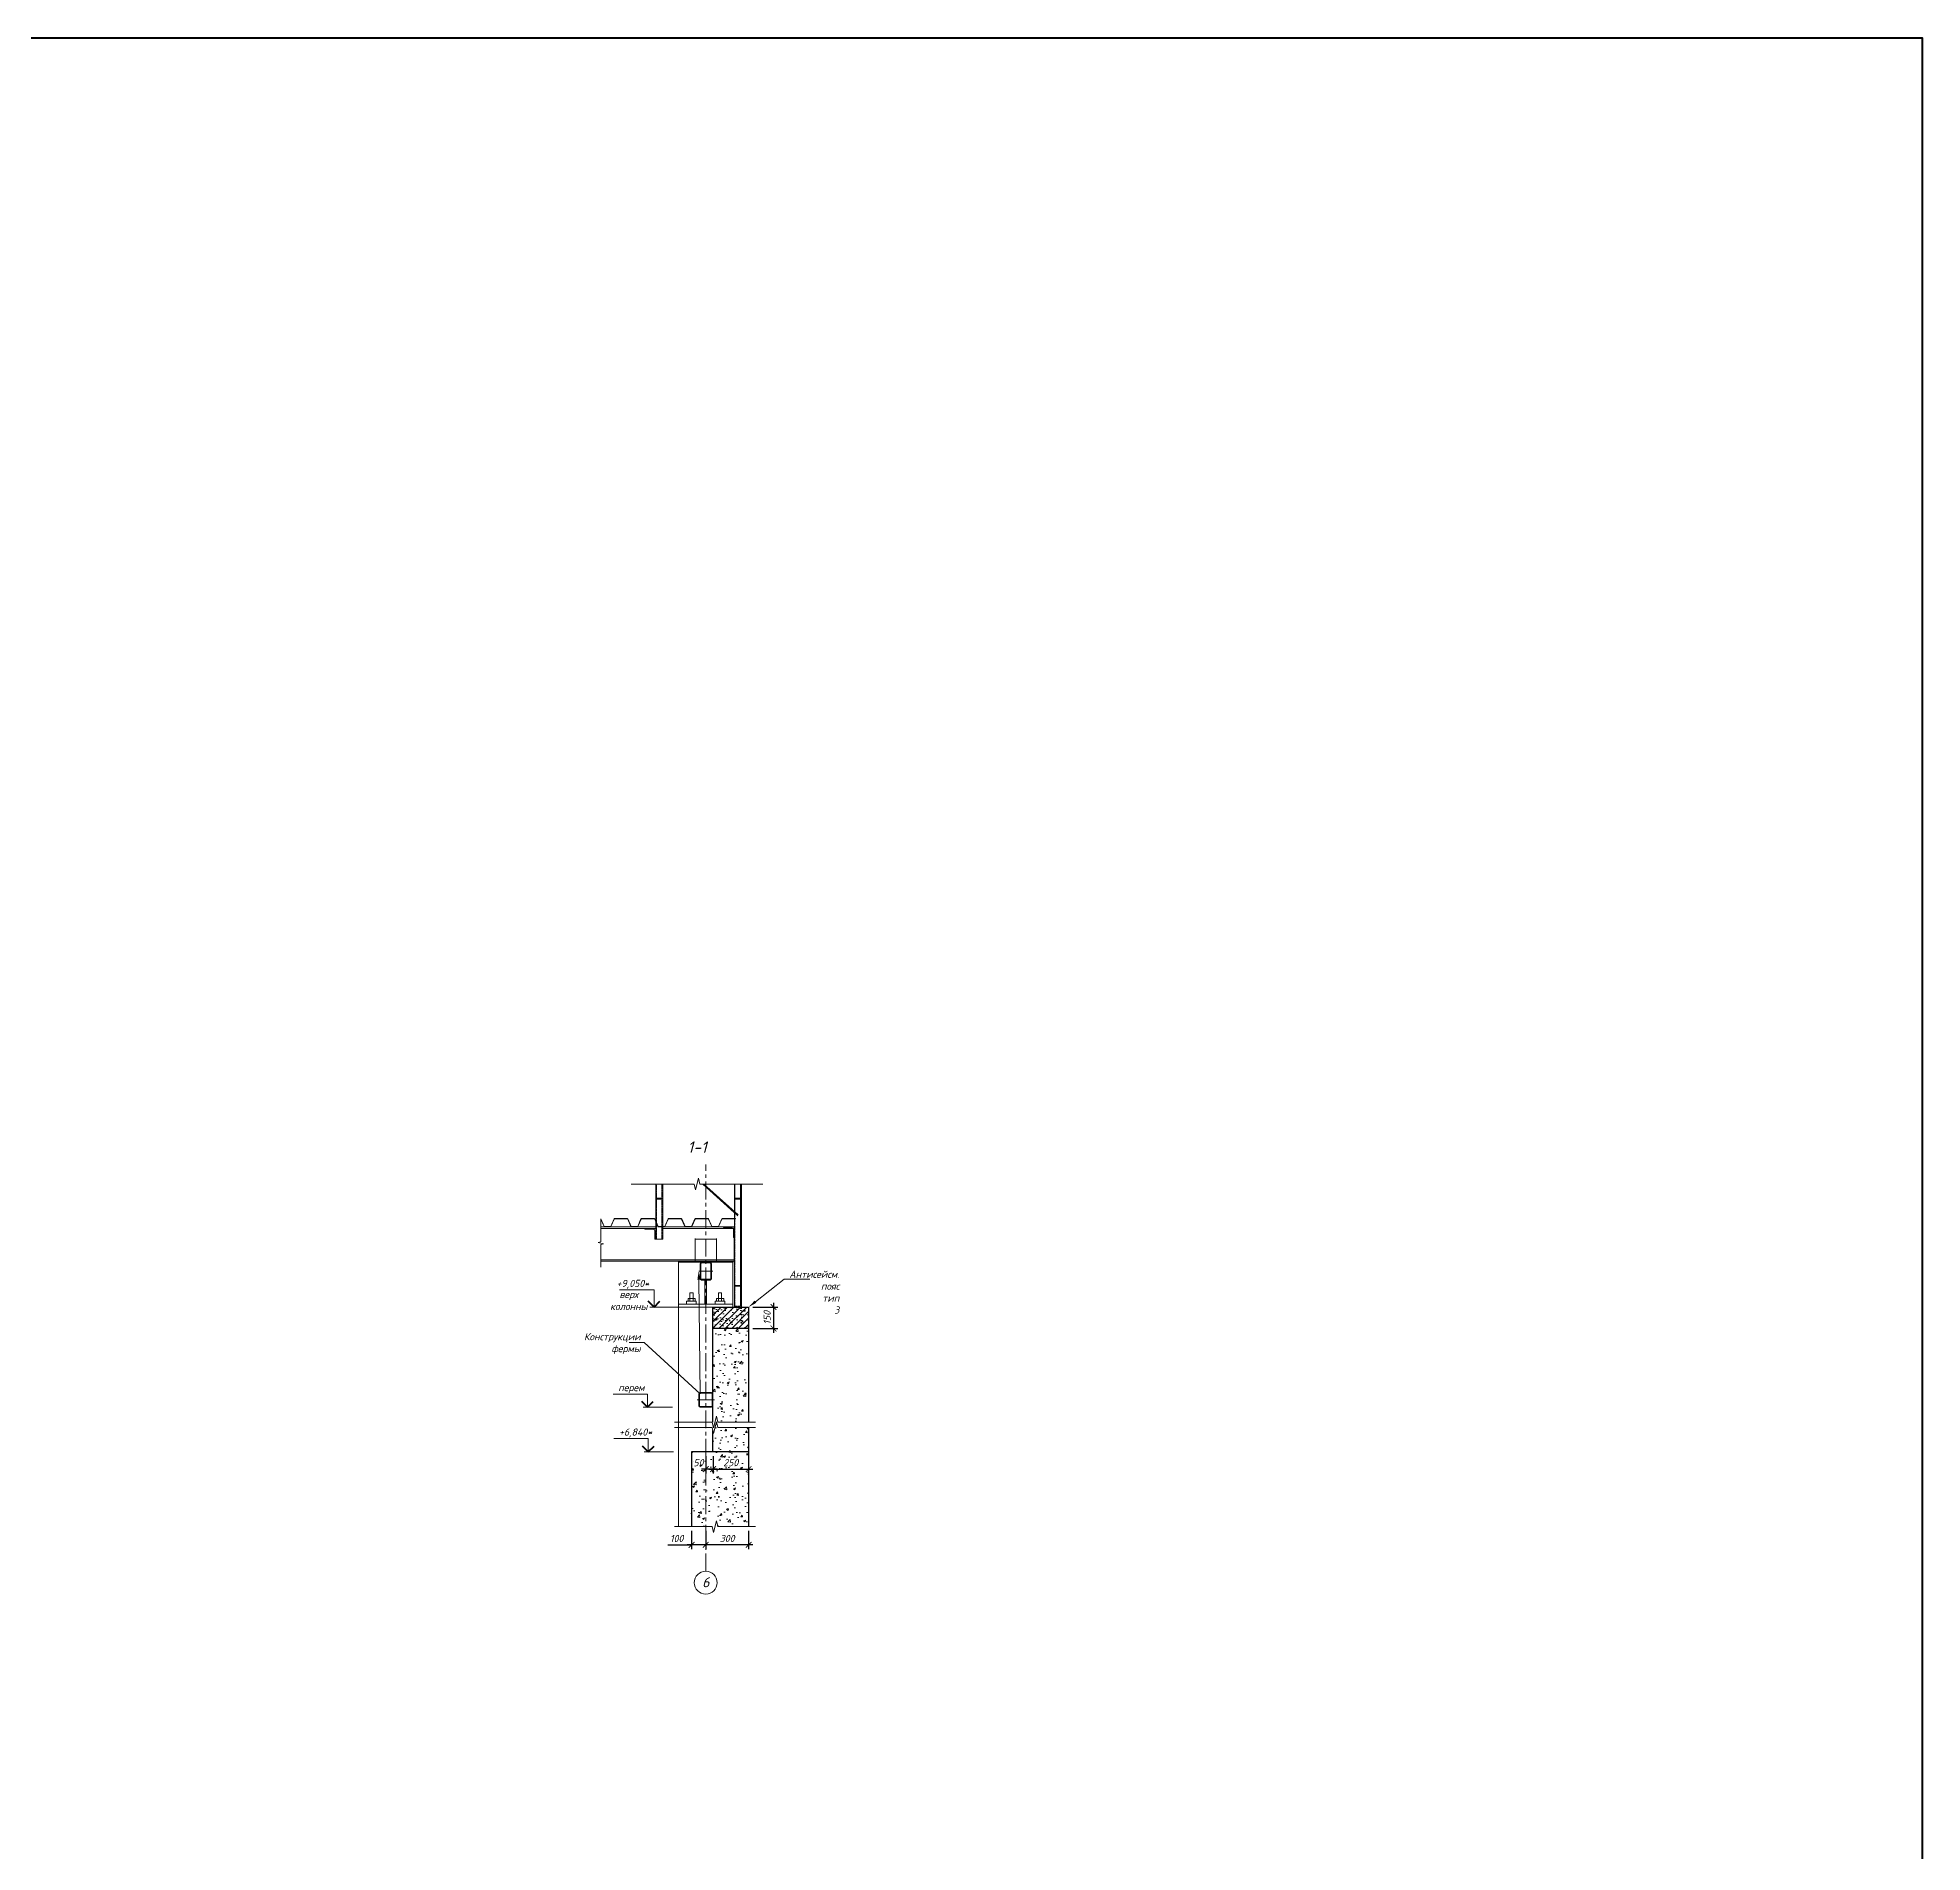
# Model space of a CAD drawing. Header units: millimetres. Extents: x -36573 to 311597, y -155058 to 0.
# Drawn here: x 246405 to 259580, y -111512 to -98823 of the extents above; entities that cross this region are included whole.
import ezdxf
from ezdxf import colors
from ezdxf.entities.mleader import LeaderData, LeaderLine
from ezdxf.math import Vec2, Vec3

# ---------------------------------------------------------------- set-up
doc = ezdxf.new("R2010")
doc.units = ezdxf.units.MM
doc.header["$MEASUREMENT"] = 0
doc.linetypes.add('CENTERX2', pattern=[4, 2.5, -0.5, 0.5, -0.5])
doc.layers.get('0').update_dxf_attribs({"lineweight": 5})
for name, color, linetype, lineweight in [('!!!Металл', 7, 'Continuous', 15), ('#Dimensions', 7, 'Continuous', 9), ('#Бетон', 10, 'Continuous', 15), ('#Бетон монолитные пояса', 34, 'Continuous', 35), ('#Выноски', 7, 'Continuous', 15), ('#Газобетон', 152, 'Continuous', 35), ('#разм', 7, 'Continuous', 9), ('A-okno', 7, 'Continuous', 0), ('k_ Выноски', 7, 'Continuous', 13), ('k_ Осевая', 8, 'CENTERX2', 9), ('k_ Размеры', 7, 'Continuous', 15), ('Линия Тонкая', 252, 'Continuous', 9), ('оси_Ном._пера__97', 7, 'Continuous', 20), ('текст_Ном._пера__1', 7, 'Continuous', 0), ('Штриховка', 7, 'Continuous', 9)]:
    doc.layers.add(name, color=color, linetype=linetype, lineweight=lineweight)
doc.layers.add('#Hatch', color=7, linetype='Continuous', lineweight=5, true_color=0xadadad)
doc.styles.add('STEP PR', font='isocpeui.ttf')
doc.dimstyles.new('STEP PR 10', dxfattribs={"dimscale": 10, "dimtxt": 2.5, "dimasz": 2, "dimexe": 1.5, "dimexo": 1.5, "dimgap": 1, "dimtad": 1, "dimdec": 0, "dimlfac": -1, "dimdsep": 46, "dimtxsty": 'STEP PR', "dimblk": 'ARCHTICK', "dimcen": 2, "dimdle": 1.5, "dimclrt": 256, "dimadec": 0, "dimazin": 0, "dimtfac": 1, "dimtdec": 0, "dimtofl": 0, "dimtmove": 1, "dimatfit": 3, "dimfxl": 1, "dimtolj": 1, "dimtzin": 0, "dimarcsym": 0})
pattern_1 = [(50, (0, 0), (143.452037, -12.550427), [15, -165]), (355, (0, 0), (-27.75027, 150.43843), [12, -132]), (100.451444, (11.95, -1.05), (115.70177, 137.888), [12.74804, -140.22842]), (46.1842, (0, 40), (213.44827, -33.10386), [22.5, -247.5]), (96.635635, (17.79, 37.24), (186.93239, 194.82372), [19.12207, -210.34275]), (351.18416, (0, 40), (186.93239, 194.82372), [18, -198]), (21, (20, 30), (119.38141, -80.52378), [15, -165]), (326, (20, 30), (48.66307, 145.03001), [12, -132]), (71.451445, (29.95, 23.29), (168.044475, 64.50623), [12.74804, -140.22842]), (37.5, (0, 0), (2.431971, 66.578771), [0, -130.4, 0, -134, 0, -132.5]), (7.5, (0, 0), (52.613907, 78.882342), [0, -76.4, 0, -127.4, 0, -50.5]), (327.5, (-44.6, 0), (106.764487, -4.510974), [0, -50, 0, -156, 0, -207]), (317.5, (-64.6, 0), (116.637234, 20.020996), [0, -65, 0, -103.6, 0, -147])]

# ---------------------------------------------------------------- blocks, each defined once
blk = doc.blocks.new('*U1162')
at = {"color": 0, "linetype": 'ByBlock', "lineweight": -2}
for p, q in [((10.58, 0), (10.89, 1.25)), ((10.89, 1.25), (11.52, -1.25)), ((10.58, 0), (0, 0)), ((11.52, -1.25), (11.83, 0)), ((22.41, 0), (11.83, 0))]:
    blk.add_line(p, q, dxfattribs=at)
blk = doc.blocks.new('*U1154')
at = {"ltscale": 50, "flags": 128}
for points in [[(-1, 55, -0.294931), (3, 57), (92, 57, -0.294931), (95, 55), (119, 3, 0.294931), (122, 1), (161, 1, 0.294931), (165, 3), (188, 55)], [(188, 55, -0.294931), (191, 57), (280, 57, -0.294931), (284, 55), (307, 3, 0.294931), (311, 1), (349, 1, 0.294931), (353, 3), (376, 55)], [(376, 55, -0.294931), (380, 57), (469, 57, -0.294931), (472, 55), (495, 3, 0.294931), (499, 1), (538, 1, 0.294931), (541, 3), (565, 55)], [(565, 55, -0.294931), (568, 57), (657, 57, -0.294931), (661, 55), (684, 3, 0.294931), (687, 1), (726, 1, 0.294931), (730, 3), (753, 55)], [(753, 55, -0.294931), (757, 57), (845, 57, -0.294931), (849, 55), (872, 3, 0.294931), (876, 1), (915, 1, 0.294931), (918, 3), (941, 55)]]:
    blk.add_lwpolyline(points, format="xyb", dxfattribs=at)
at = {"ltscale": 50}
for points in [[(188, 54), (165, 2, -0.294931), (162, 0), (122, 0, -0.294931), (118, 2), (95, 54, 0.294931), (91, 56), (4, 56, 0.294931), (0, 54)], [(377, 54), (354, 2, -0.294931), (350, 0), (310, 0, -0.294931), (306, 2), (283, 54, 0.294931), (280, 56), (192, 56, 0.294931), (188, 54)], [(565, 54), (542, 2, -0.294931), (538, 0), (498, 0, -0.294931), (495, 2), (472, 54, 0.294931), (468, 56), (380, 56, 0.294931), (377, 54)], [(754, 54), (731, 2, -0.294931), (727, 0), (687, 0, -0.294931), (683, 2), (660, 54, 0.294931), (656, 56), (569, 56, 0.294931), (565, 54)], [(942, 54), (919, 2, -0.294931), (915, 0), (875, 0, -0.294931), (872, 2), (848, 54, 0.294931), (845, 56), (757, 56, 0.294931), (754, 54)]]:
    blk.add_lwpolyline(points, format="xyb", dxfattribs=at)
blk = doc.blocks.new('_ArchTick')
at = {"color": 0, "linetype": 'ByBlock', "const_width": 0.15}
blk.add_lwpolyline([(-0.5, -0.5), (0.5, 0.5)], dxfattribs=at)
blk = doc.blocks.new('*D1181')
at = {"layer": 'Defpoints', "color": 0, "linetype": 'Continuous', "ltscale": 100, "transparency": 16777216}
for p in [(250976, -109235), (251075, -109235), (250976, -109362)]:
    blk.add_point(p, dxfattribs=at)
at = {"layer": 'k_ Размеры', "color": 0, "linetype": 'Continuous', "lineweight": -2, "ltscale": 100, "transparency": 16777216}
for p, q in [((250976, -109265), (250976, -109392)), ((251075, -109265), (251075, -109392)), ((250809, -109362), (250976, -109362)), ((251105, -109362), (250946, -109362))]:
    blk.add_line(p, q, dxfattribs=at)
at = {"layer": 'k_ Размеры', "color": 0, "linetype": 'Continuous', "lineweight": -2, "ltscale": 100, "transparency": 16777216, "xscale": 40, "yscale": 40, "zscale": 40, "rotation": 180}
blk.add_blockref('_ArchTick', (250976, -109362), dxfattribs=at)
at = {"layer": 'k_ Размеры', "color": 0, "linetype": 'Continuous', "lineweight": -2, "ltscale": 100, "transparency": 16777216, "xscale": 40, "yscale": 40, "zscale": 40}
blk.add_blockref('_ArchTick', (251075, -109362), dxfattribs=at)
at = {"layer": 'k_ Размеры', "linetype": 'Continuous', "ltscale": 100, "transparency": 16777216, "insert": (250872, -109317), "char_height": 50, "attachment_point": 5, "style": 'STEP PR'}
blk.add_mtext('\\A1;100', dxfattribs=at)
blk = doc.blocks.new('*D1182')
at = {"layer": 'Defpoints', "color": 0, "linetype": 'Continuous', "ltscale": 100, "transparency": 16777216}
for p in [(251075, -109235), (251375, -109235), (251075, -109362)]:
    blk.add_point(p, dxfattribs=at)
at = {"layer": 'k_ Размеры', "color": 0, "linetype": 'Continuous', "lineweight": -2, "ltscale": 100, "transparency": 16777216}
for p, q in [((251075, -109265), (251075, -109392)), ((251375, -109265), (251375, -109392)), ((251405, -109362), (251045, -109362))]:
    blk.add_line(p, q, dxfattribs=at)
at = {"layer": 'k_ Размеры', "color": 0, "linetype": 'Continuous', "lineweight": -2, "ltscale": 100, "transparency": 16777216, "xscale": 40, "yscale": 40, "zscale": 40, "rotation": 180}
blk.add_blockref('_ArchTick', (251075, -109362), dxfattribs=at)
at = {"layer": 'k_ Размеры', "color": 0, "linetype": 'Continuous', "lineweight": -2, "ltscale": 100, "transparency": 16777216, "xscale": 40, "yscale": 40, "zscale": 40}
blk.add_blockref('_ArchTick', (251375, -109362), dxfattribs=at)
at = {"layer": 'k_ Размеры', "linetype": 'Continuous', "ltscale": 100, "transparency": 16777216, "insert": (251225, -109317), "char_height": 50, "attachment_point": 5, "style": 'STEP PR'}
blk.add_mtext('\\A1;300', dxfattribs=at)
blk = doc.blocks.new('*U1139')
at = {"color": 0, "linetype": 'ByBlock', "lineweight": -2}
for p, q in [((-75, 0), (-75, 3)), ((-75, 0), (0, 0)), ((-72, 6), (-15, 6)), ((-6, 15), (-6, 72)), ((0, 75), (-3, 75)), ((0, 0), (0, 75))]:
    blk.add_line(p, q, dxfattribs=at)
for centre, radius, start, end in [((-72, 3), 3, 90, 180), ((-15, 15), 9, 270, 0), ((-3, 72), 3, 89.9248, 180.0752)]:
    blk.add_arc(centre, radius, start, end, dxfattribs=at)
blk = doc.blocks.new('*U1145')
at = {"color": 0, "linetype": 'ByBlock', "lineweight": -2}
for p, q in [((-50, 0), (-50, 3)), ((-50, 0), (0, 0)), ((-48, 5), (-10, 5)), ((-5, 10), (-5, 48)), ((0, 50), (-3, 50)), ((0, 0), (0, 50))]:
    blk.add_line(p, q, dxfattribs=at)
for centre, radius, start, end in [((-48, 3), 1.8, 90, 180), ((-10, 10), 5.5, 270, 0), ((-3, 48), 1.8, 89.9248, 180.0752)]:
    blk.add_arc(centre, radius, start, end, dxfattribs=at)
blk = doc.blocks.new('*U1128')
at = {"color": 0, "linetype": 'ByBlock', "lineweight": -2}
for p, q in [((13.76, 0), (14.07, 1.25)), ((14.07, 1.25), (14.7, -1.25)), ((13.76, 0), (0, 0)), ((14.7, -1.25), (15.01, 0)), ((28.77, 0), (15.01, 0))]:
    blk.add_line(p, q, dxfattribs=at)
blk = doc.blocks.new('*U3564')
at = {"color": 0, "linetype": 'ByBlock', "lineweight": -2}
for p, q in [((8.21, 0), (8.52, 1.25)), ((8.52, 1.25), (9.14, -1.25)), ((8.21, 0), (0, 0)), ((9.14, -1.25), (9.46, 0)), ((17.66, 0), (9.46, 0))]:
    blk.add_line(p, q, dxfattribs=at)
blk = doc.blocks.new('*D3583')
at = {"layer": 'Defpoints', "color": 0, "transparency": 16777216}
for p in [(251126, -108711), (251375, -108711), (251375, -108832)]:
    blk.add_point(p, dxfattribs=at)
at = {"layer": 'k_ Размеры', "color": 0, "linetype": 'Continuous', "lineweight": -2, "transparency": 16777216}
for p, q in [((251096, -108832), (251405, -108832)), ((251126, -108741), (251126, -108862)), ((251375, -108741), (251375, -108862))]:
    blk.add_line(p, q, dxfattribs=at)
at = {"layer": 'k_ Размеры', "color": 0, "lineweight": -2, "transparency": 16777216, "xscale": 40, "yscale": 40, "zscale": 40, "rotation": 180}
blk.add_blockref('_ArchTick', (251126, -108832), dxfattribs=at)
at = {"layer": 'k_ Размеры', "color": 0, "lineweight": -2, "transparency": 16777216, "xscale": 40, "yscale": 40, "zscale": 40}
blk.add_blockref('_ArchTick', (251375, -108832), dxfattribs=at)
at = {"layer": 'k_ Размеры', "transparency": 16777216, "insert": (251250, -108787), "char_height": 50, "attachment_point": 5, "style": 'STEP PR'}
blk.add_mtext('\\A1;250', dxfattribs=at)
blk = doc.blocks.new('*D3587')
at = {"layer": 'Defpoints', "color": 0, "transparency": 16777216}
for p in [(251075, -108711), (251075, -108832), (251126, -108711)]:
    blk.add_point(p, dxfattribs=at)
at = {"layer": 'k_ Размеры', "color": 0, "linetype": 'Continuous', "lineweight": -2, "transparency": 16777216}
for p, q in [((251156, -108832), (251045, -108832)), ((251075, -108741), (251075, -108862)), ((251126, -108741), (251126, -108862))]:
    blk.add_line(p, q, dxfattribs=at)
at = {"layer": 'k_ Размеры', "color": 0, "lineweight": -2, "transparency": 16777216, "xscale": 40, "yscale": 40, "zscale": 40, "rotation": 180}
blk.add_blockref('_ArchTick', (251075, -108832), dxfattribs=at)
at = {"layer": 'k_ Размеры', "color": 0, "lineweight": -2, "transparency": 16777216, "xscale": 40, "yscale": 40, "zscale": 40}
blk.add_blockref('_ArchTick', (251126, -108832), dxfattribs=at)
at = {"layer": 'k_ Размеры', "transparency": 16777216, "insert": (251024, -108787), "char_height": 50, "attachment_point": 5, "style": 'STEP PR'}
blk.add_mtext('\\A1;50', dxfattribs=at)
blk = doc.blocks.new('*D3588')
at = {"layer": 'Defpoints', "color": 0, "transparency": 16777216}
for p in [(251375, -107699), (251375, -107849), (251549, -107849)]:
    blk.add_point(p, dxfattribs=at)
at = {"layer": 'k_ Размеры', "color": 0, "linetype": 'Continuous', "lineweight": -2, "transparency": 16777216}
for p, q in [((251405, -107699), (251579, -107699)), ((251549, -107669), (251549, -107879)), ((251405, -107849), (251579, -107849))]:
    blk.add_line(p, q, dxfattribs=at)
at = {"layer": 'k_ Размеры', "color": 0, "lineweight": -2, "transparency": 16777216, "xscale": 40, "yscale": 40, "zscale": 40}
for p, rotation in [((251549, -107699), 90), ((251549, -107849), 270)]:
    blk.add_blockref('_ArchTick', p, dxfattribs=dict(at, rotation=rotation))
at = {"layer": 'k_ Размеры', "transparency": 16777216, "insert": (251504, -107774), "char_height": 50, "attachment_point": 5, "rotation": 90, "style": 'STEP PR'}
blk.add_mtext('\\A1;150', dxfattribs=at)
blk = doc.blocks.new('*U3682')
at = {"layer": '#разм', "ltscale": 100, "elevation": 0}
for points in [[(4577173, -920400), (4575971, -920400)], [(4577173, -921000), (4577173, -920400)], [(4578032, -921000), (4577023, -921000)]]:
    blk.add_lwpolyline(points, dxfattribs=at)
at = {"layer": 'A-okno', "color": 0, "lineweight": 50, "ltscale": 100, "elevation": 0}
for points in [[(4577173, -921000), (4576973, -920800)], [(4577173, -921000), (4577373, -920800)]]:
    blk.add_lwpolyline(points, dxfattribs=at)
at = {"layer": '#разм', "style": 'STEP PR'}
for tag, p in [('ОТМЕТКА', (4576248, -920299)), ('ПРИМЕЧАНИЕ', (4577032, -920711))]:
    blk.add_attdef(tag, p, '', height=250, dxfattribs=at)
blk = doc.blocks.new('*U3677')
at = {"layer": '#разм', "ltscale": 100, "elevation": 0}
for points in [[(4577173, -920538), (4575971, -920538)], [(4577173, -921000), (4577173, -920538)], [(4578052, -921000), (4577023, -921000)]]:
    blk.add_lwpolyline(points, dxfattribs=at)
at = {"layer": 'A-okno', "color": 0, "lineweight": 50, "ltscale": 100, "elevation": 0}
for points in [[(4577173, -921000), (4576973, -920800)], [(4577173, -921000), (4577373, -920800)]]:
    blk.add_lwpolyline(points, dxfattribs=at)
at = {"layer": '#разм', "style": 'STEP PR'}
for tag, p in [('ОТМЕТКА', (4576248, -920437)), ('ПРИМЕЧАНИЕ', (4577032, -920848))]:
    blk.add_attdef(tag, p, '', height=250, dxfattribs=at)

msp = doc.modelspace()

# ---------------------------------------------------------------- hatches: boundary and pattern name
at = {"layer": '#Hatch', "ltscale": 100}
h = msp.add_hatch(dxfattribs=at)
h.set_pattern_fill('ANSI31', color=256, scale=10)
h.set_pattern_definition([(45, (124674.885, 184766.79), (-22.4506403, 22.4506403), [])])
h.paths.add_polyline_path([(251375.11201, -107699.90436), (251375.11201, -107849.90436), (251125.72716, -107849.90436), (251125.72716, -107698.90436)])
h = msp.add_hatch(dxfattribs=at)
h.set_pattern_fill('AR-CONC', color=256, scale=0.5)
h.set_pattern_definition([(50, (124675.885, 184767.79), (91.092334, -7.969543), [9.525, -104.775]), (355, (124675.88, 184767.79), (-17.62171, 95.528423), [7.62, -83.820292]), (100.451445, (124683.476, 184767.13), (73.470624, 87.558876), [8.095004, -89.045122]), (46.1842, (124675.88, 184793.19), (135.53952, -21.021164), [14.2875, -157.1625]), (96.635558, (124687.18, 184791.44), (118.702067, 123.71306), [12.14251, -133.567804]), (351.18415, (124675.88, 184793.19), (118.70207, 123.71306), [11.429984, -125.729866]), (21, (124688.585, 184786.84), (75.807196, -51.132599), [9.525, -104.775]), (326, (124688.58, 184786.84), (30.901014, 92.093983), [7.62, -83.82]), (71.451445, (124694.9, 184782.58), (106.70821, 40.961384), [8.095004, -89.04497]), (37.5, (124675.885, 184767.79), (1.5443016, 42.2775194), [0, -82.804, 0, -85.09, 0, -84.1375]), (7.5, (124675.885, 184767.79), (33.409831, 50.0902874), [0, -48.514, 0, -80.899, 0, -32.0675]), (327.5, (124647.564, 184767.79), (67.7952976, -2.864372), [0, -31.75, 0, -99.06, 0, -131.445]), (317.5, (124634.864, 184767.79), (74.064591, 12.713246), [0, -41.275, 0, -65.786, 0, -93.345])])
h.paths.add_polyline_path([(251374.11201, -107698.90436), (251374.11201, -107848.90436), (251125.72716, -107848.90436), (251125.72716, -107698.90436)])
at = {"layer": '#Hatch'}
h = msp.add_hatch(dxfattribs=at)
h.set_pattern_fill('AR-CONC', color=256, scale=20)
h.set_pattern_definition(pattern_1)
h.paths.add_polyline_path([(251261.34104, -108502.96296), (251375.11201, -108502.96296), (251375.11201, -107848.90436), (251125.72716, -107848.90436), (251125.72716, -108502.96296)])
h = msp.add_hatch(dxfattribs=at)
h.set_pattern_fill('AR-CONC', color=256, scale=20)
h.set_pattern_definition(pattern_1)
h.paths.add_polyline_path([(251375.11201, -108542.21841), (251160.36513, -108542.21841), (251150.36513, -108502.21841), (251130.36513, -108582.21841), (251125.72716, -108563.66653), (251125.72716, -108710.83839), (250975.72716, -108710.83839), (250975.72716, -109234.72532), (251119.814, -109234.72532), (251129.814, -109274.72532), (251149.814, -109194.72532), (251159.814, -109234.72532), (251375.11201, -109234.72532)])

# ---------------------------------------------------------------- linework, layer by layer
at = {"layer": '!!!Металл'}
for p, q in [((251035.72716, -107396.03496), (251035.72716, -107500.03496)), ((251040.72716, -107396.03496), (251040.72716, -107500.03496)), ((251105.72716, -107386.03496), (251045.72716, -107386.03496)), ((251105.72716, -107391.03496), (251045.72716, -107391.03496)), ((251105.72716, -107505.03496), (251045.72716, -107505.03496)), ((251105.72716, -107510.03496), (251045.72716, -107510.03496)), ((251110.72716, -107500.03496), (251110.72716, -107396.03496)), ((251115.72716, -107500.03496), (251115.72716, -107396.03496)), ((251115.72716, -108296.03496), (251035.72716, -108296.03496)), ((251115.72716, -108301.03496), (251035.72716, -108301.03496)), ((251025.72716, -108306.03496), (251025.72716, -108390.03496)), ((251030.72716, -108306.03496), (251030.72716, -108390.03496)), ((251115.72716, -108395.03496), (251035.72716, -108395.03496)), ((251115.72716, -108400.03496), (251035.72716, -108400.03496)), ((251120.72716, -108390.03496), (251120.72716, -108306.03496)), ((251125.72716, -108390.03496), (251125.72716, -108306.03496))]:
    msp.add_line(p, q, dxfattribs=at)
for centre, radius, start, end in [((251045.72716, -107396.03496), 10, 90, 180), ((251045.72716, -107500.03496), 10, 180, 270), ((251045.72716, -107396.03496), 5, 90, 180), ((251045.72716, -107500.03496), 5, 180, 270), ((251105.72716, -107396.03496), 10, 0, 90), ((251105.72716, -107396.03496), 5, 0, 90), ((251105.72716, -107500.03496), 10, 270, 0), ((251105.72716, -107500.03496), 5, 270, 0), ((251035.72716, -108306.03496), 10, 90, 180), ((251035.72716, -108306.03496), 5, 90, 180), ((251115.72716, -108306.03496), 10, 0, 90), ((251115.72716, -108306.03496), 5, 0, 90), ((251035.72716, -108390.03496), 10, 180, 270), ((251035.72716, -108390.03496), 5, 180, 270), ((251115.72716, -108390.03496), 10, 270, 0), ((251115.72716, -108390.03496), 5, 270, 0)]:
    msp.add_arc(centre, radius, start, end, dxfattribs=at)
at = {"layer": '#Бетон'}
for points in [[(250885.20087, -107678.76986), (250885.20087, -109234.72532)], [(250885.20087, -107698.85706), (251265.11201, -107698.85706), (251265.11201, -107678.85706), (250885.20087, -107678.85706), (250885.20087, -107698.85706)]]:
    msp.add_lwpolyline(points, dxfattribs=at)
at = {"layer": '#Бетон монолитные пояса', "linetype": 'Continuous', "lineweight": 30, "ltscale": 10}
msp.add_lwpolyline([(251375.11201, -107698.90436), (251375.11201, -107848.90436), (251125.72716, -107848.90436), (251125.72716, -107698.90436), (251375.11201, -107698.90436)], dxfattribs=at)
at = {"layer": '#Газобетон', "linetype": 'Continuous', "lineweight": 30, "ltscale": 10}
for points in [[(251125.72716, -108502.96296), (251125.72716, -107698.90436), (251375.11201, -107698.90436), (251375.11201, -108502.96296)], [(251125.72716, -108710.83839), (251125.72716, -108562.21841)], [(251375.11201, -108542.21841), (251375.11201, -109234.72532)], [(251375.11201, -108710.83839), (250975.72716, -108710.83839), (250975.72716, -109234.72532)]]:
    msp.add_lwpolyline(points, dxfattribs=at)
at = {"layer": 'k_ Осевая', "ltscale": 50}
msp.add_line((251075.20087, -109546.44028), (251075.20087, -106702.27831), dxfattribs=at)
at = {"layer": 'k_ Осевая', "ltscale": 2}
for p, q in [((250731.20087, -107218.90436), (250731.20087, -106838.72998)), ((250769.20087, -106838.72998), (250769.20087, -107218.90436)), ((251279.20087, -107692.90436), (251279.20087, -107042.34396)), ((251317.20087, -107692.90436), (251279.20087, -107692.90436))]:
    msp.add_line(p, q, dxfattribs=at)
at = {"layer": 'k_ Осевая', "ltscale": 50}
for points in [[(251025.72716, -107448.03496), (251125.72716, -107448.03496)], [(251015.72716, -108348.03496), (251135.72716, -108348.03496)], [(251015.72716, -108348.03496), (251135.72716, -108348.03496)]]:
    msp.add_lwpolyline(points, dxfattribs=at)
at = {"layer": 'Линия Тонкая'}
for p, q in [((251279.20087, -107034.73195), (251279.20087, -106838.72998)), ((251319.20087, -106838.72998), (251319.20087, -107692.90436)), ((251000.11201, -107218.90436), (251000.11201, -107378.90436)), ((251152.11201, -107224.99331), (251002.11201, -107224.99331)), ((251150.11201, -107378.90436), (251150.11201, -107218.90436)), ((250963.99636, -107658.76986), (250963.99636, -107598.76986)), ((250986.22765, -107598.76986), (250963.99636, -107598.76986)), ((250986.22765, -107658.76986), (250986.22765, -107598.76986)), ((251163.99636, -107658.76986), (251163.99636, -107598.76986)), ((251186.22765, -107598.76986), (251163.99636, -107598.76986)), ((251186.22765, -107658.76986), (251186.22765, -107598.76986))]:
    msp.add_line(p, q, dxfattribs=at)
for points in [[(250775.20087, -107224.90436), (250725.20087, -107224.90436), (250725.20087, -106838.72998)], [(250775.20087, -106838.72998), (250775.20087, -107224.90436)], [(251300.5312, -107061.59646), (251053.61172, -106838.72998)], [(251301.0119, -107054.48516), (251062.78005, -106838.72998)], [(251275.20087, -107031.10934), (251275.20087, -106838.72998)], [(251325.20087, -106838.72998), (251325.20087, -107698.90436), (251275.20087, -107698.90436), (251275.20087, -107038.73361)], [(250342.1116, -107138.90436), (250725.20087, -107138.90436)], [(250775.20087, -107138.90436), (251273.20087, -107138.90436), (251273.20087, -107378.90436), (250342.1116, -107378.90436)], [(250342.1116, -107149.90436), (250725.20087, -107149.90436)], [(250775.20087, -107149.90436), (251273.20087, -107149.90436), (251273.20087, -107367.90436), (250342.1116, -107367.90436)], [(250885.77159, -107386.03496), (251265.68273, -107386.03496), (251266.00374, -107378.90436), (250886.0926, -107378.90436), (250885.81602, -107378.90436)]]:
    msp.add_lwpolyline(points, dxfattribs=at)
for points in [[(251264.95739, -107378.90436), (250885.26662, -107378.90436), (250885.21107, -107650.00954), (250885.20087, -107678.76986), (251265.11201, -107678.76986), (251265.00341, -107654.85717)], [(251081.18273, -107510.03496), (251069.04128, -107510.03496), (251069.04128, -107678.76986), (251081.18273, -107678.76986)], [(250951.11747, -107658.76986), (251001.11747, -107658.76986), (251001.11747, -107638.76986), (250951.11747, -107638.76986)], [(251151.11747, -107658.76986), (251201.11747, -107658.76986), (251201.11747, -107638.76986), (251151.11747, -107638.76986)], [(250941.11747, -107678.76986), (251009.10654, -107678.76986), (251009.10654, -107658.76986), (250941.11747, -107658.76986)], [(251141.11747, -107678.76986), (251209.10654, -107678.76986), (251209.10654, -107658.76986), (251141.11747, -107658.76986)]]:
    msp.add_lwpolyline(points, close=True, dxfattribs=at)
at = {"layer": 'оси_Ном._пера__97', "linetype": 'Continuous'}
msp.add_ellipse((251075.20087, -109626.44028), major_axis=(56.56854, 56.56854), ratio=1, start_param=3.926990817, end_param=10.2101761242, dxfattribs=at)
at = {"layer": 'Штриховка', "color": 3, "lineweight": 53}
msp.add_lwpolyline([(206065.44188, -98823.15259), (259580.35328, -98823.15259), (259580.35328, -124200.42943), (206065.44188, -124200.42943)], close=True, dxfattribs=at)

# ---------------------------------------------------------------- block references
at = {"layer": '#Dimensions'}
ref = msp.add_blockref('*U3682', (-664721.28067, 76501.16916, 0), dxfattribs=dict(at, xscale=0.2, yscale=0.2, zscale=0.2))
ref.add_attrib('ОТМЕТКА', '+9,050*', (250452.13109, -107558.67641, 0), dxfattribs={"layer": '#разм', "height": 50, "style": 'STEP PR'})
ref = msp.add_blockref('*U3677', (-664767.0051, 75799.99125, 0), dxfattribs=dict(at, xscale=0.2, yscale=0.2, zscale=0.2))
ref.add_attrib('ОТМЕТКА', 'перем', (250463.26272, -108287.3971, 0), dxfattribs={"layer": '#разм', "height": 50, "style": 'STEP PR'})
ref = msp.add_blockref('*U3677', (-664761.09585, 75489.18783, 0), dxfattribs=dict(at, xscale=0.2, yscale=0.2, zscale=0.2))
ref.add_attrib('ОТМЕТКА', '+6,840*', (250469.17197, -108598.20052, 0), dxfattribs={"layer": '#разм', "height": 50, "style": 'STEP PR'})
at = {"xscale": -32, "yscale": 32, "zscale": 32, "rotation": 180}
for name, p in [('*U1128', (250553.84113, -106838.72998)), ('*U3564', (250857.20087, -108502.96296)), ('*U3564', (250857.752, -108542.21841)), ('*U3564', (250857.20087, -109234.72532))]:
    msp.add_blockref(name, p, dxfattribs=at)
at = {"layer": 'Линия Тонкая', "rotation": 180}
msp.add_blockref('*U1145', (250725.43797, -106938.57301), dxfattribs=at)
at = {"layer": 'Линия Тонкая', "xscale": -1, "rotation": 180}
for name, p in [('*U1145', (251324.96376, -106938.57301)), ('*U1139', (250725.20087, -107149.51887)), ('*U1139', (251275.20087, -107138.51887)), ('*U1145', (251325.20087, -107548.85706))]:
    msp.add_blockref(name, p, dxfattribs=at)
at = {"layer": 'Линия Тонкая', "xscale": -15, "yscale": 15, "zscale": 15, "rotation": 90}
msp.add_blockref('*U1162', (250342.1116, -107084.2602), dxfattribs=at)
at = {"layer": 'Линия Тонкая', "xscale": -1}
msp.add_blockref('*U1154', (251283.20087, -107137.90436), dxfattribs=at)

# ---------------------------------------------------------------- texts
at = {"layer": 'k_ Выноски', "linetype": 'Continuous', "lineweight": 25, "ltscale": 15, "style": 'STEP PR'}
msp.add_text('1-1', height=80, dxfattribs=at).set_placement((250947.8382, -106620.92841))
at = {"layer": 'k_ Размеры', "linetype": 'Continuous', "ltscale": 100, "insert": (250537.0213, -107719.36228), "char_height": 50, "width": 516.7195923, "attachment_point": 8, "style": 'STEP PR'}
msp.add_mtext('верх\\Pколонны', dxfattribs=at)
at = {"layer": 'текст_Ном._пера__1', "linetype": 'Continuous', "insert": (251050.22525, -109658.42789), "char_height": 70, "attachment_point": 7, "style": 'STEP PR'}
msp.add_mtext('\\A1;6', dxfattribs=at)

# ---------------------------------------------------------------- dimensions: what is measured, and where the dimension line sits
at = {"layer": 'k_ Размеры'}
dim = msp.add_linear_dim(base=(251549.39528, -107848.90436), p1=(251375.11201, -107698.90436), p2=(251375.11201, -107848.90436), angle=90, dimstyle='STEP PR 10', override={"dimscale": 20, "dimrnd": 5, "dimfxl": 100, "dimarcsym": 2}, dxfattribs=at)
dim.commit()
dim.dimension.update_dxf_attribs({"geometry": '*D3588', "text_midpoint": (251504.39528, -107773.90436)})
dim = msp.add_linear_dim(base=(251075.20087, -108831.62977), p1=(251125.72716, -108710.83839), p2=(251075.20087, -108710.83839), dimstyle='STEP PR 10', override={"dimscale": 20, "dimrnd": 5, "dimfxl": 100, "dimarcsym": 2}, dxfattribs=at)
dim.commit()
dim.dimension.update_dxf_attribs({"geometry": '*D3587', "text_midpoint": (251023.99174, -108831.62977), "dimtype": 160})
dim = msp.add_linear_dim(base=(251375.11201, -108831.62977), p1=(251125.72716, -108710.83839), p2=(251375.11201, -108710.83839), dimstyle='STEP PR 10', override={"dimscale": 20, "dimrnd": 5, "dimfxl": 100, "dimarcsym": 2}, dxfattribs=at)
dim.commit()
dim.dimension.update_dxf_attribs({"geometry": '*D3583', "text_midpoint": (251250.41959, -108786.62977)})
at = {"layer": 'k_ Размеры', "linetype": 'Continuous', "ltscale": 100}
dim = msp.add_linear_dim(base=(250975.72716, -109361.69305), p1=(251075.20087, -109234.72532), p2=(250975.72716, -109234.72532), angle=180, dimstyle='STEP PR 10', override={"dimscale": 20, "dimrnd": 5, "dimfxl": 100, "dimarcsym": 2}, dxfattribs=at)
dim.commit()
dim.dimension.update_dxf_attribs({"geometry": '*D1181', "text_midpoint": (250871.81167, -109336.52721), "dimtype": 160})
dim = msp.add_linear_dim(base=(251075.20087, -109361.69305), p1=(251375.11201, -109234.72532), p2=(251075.20087, -109234.72532), angle=180, dimstyle='STEP PR 10', override={"dimscale": 20, "dimrnd": 5, "dimfxl": 100, "dimarcsym": 2}, dxfattribs=at)
dim.commit()
dim.dimension.update_dxf_attribs({"geometry": '*D1182', "text_midpoint": (251225.15644, -109316.69305)})

# ---------------------------------------------------------------- leaders
at = {"layer": '#Выноски'}
ml = msp.add_multileader_mtext('Standard', dxfattribs=at)
ml.set_content('Конструкции фермы', color=256, style='STEP PR')
ml.set_leader_properties(color=256, linetype='ByLayer', lineweight=-1)
ml.build(insert=Vec2(0, 0))
ml.multileader.update_dxf_attribs({"text_left_attachment_type": 6, "text_right_attachment_type": 6, "dogleg_length": 0, "arrow_head_size": 60, "scale": 0.25})
ctx = ml.context
ctx.base_point, ctx.scale, ctx.char_height, ctx.arrow_head_size, ctx.landing_gap_size, ctx.plane_origin = Vec3(250183.09578, -107946.20952), 0.25, 50, 60, 25, Vec3(255623.98758, -120613.26367)
ctx.left_attachment, ctx.right_attachment, ctx.text_align_type = 6, 6, 2
notes = []
notes.append((ctx, [(1, (1, 1, 0), (250644.8382, -107946.20952), (-1, 0), 0, [(1, [(251025.72716, -107448.03496), (251035.72716, -108306.03496)], 0, [])])]))
ctx.mtext.insert, ctx.mtext.rotation, ctx.mtext.width, ctx.mtext.defined_height, ctx.mtext.alignment, ctx.mtext.flow_direction = Vec3(250619.8382, -107881.20952), 6.2831853072, 321.4015152, 32.73601, 3, 5
ml = msp.add_multileader_mtext('Standard', dxfattribs=at)
ml.set_content('Антисейсм.\\Pпояс{\\A1; тип }3', color=256, style='STEP PR')
ml.set_leader_properties(color=256, linetype='ByLayer', lineweight=-1)
ml.build(insert=Vec2(0, 0))
ml.multileader.update_dxf_attribs({"text_left_attachment_type": 6, "text_right_attachment_type": 6, "dogleg_length": 0, "arrow_head_size": 60, "scale": 0.25})
ctx = ml.context
ctx.base_point, ctx.scale, ctx.char_height, ctx.arrow_head_size, ctx.landing_gap_size, ctx.plane_origin = Vec3(251623.69711, -107504.97863), 0.25, 50, 60, 25, Vec3(253345.93829, -118654.02331)
ctx.left_attachment, ctx.right_attachment, ctx.text_align_type = 6, 6, 2
notes.append((ctx, [(0, (1, 1, 0), (251623.69711, -107504.97863), (1, 0), 0, [(0, [(251375.11201, -107698.90436)], 0, [])])]))
ctx.mtext.insert, ctx.mtext.rotation, ctx.mtext.width, ctx.mtext.defined_height, ctx.mtext.alignment, ctx.mtext.flow_direction = Vec3(252008.69711, -107444.97863), 6.2831853072, 607.7050888, 248.60426, 3, 5
for ctx, leaders in notes:
    for number, flags, end, landing, length, lines in leaders:
        leader = LeaderData()
        leader.index, (leader.has_last_leader_line, leader.has_dogleg_vector, leader.attachment_direction) = number, flags
        leader.last_leader_point, leader.dogleg_vector, leader.dogleg_length = Vec3(end), Vec3(landing), length
        for number, points, colour, breaks in lines:
            line = LeaderLine()
            line.index, line.vertices, line.color, line.breaks = number, Vec3.list(points), colors.encode_raw_color(colour), breaks
            leader.lines.append(line)
        ctx.leaders.append(leader)

doc.saveas('drawing.dxf')
